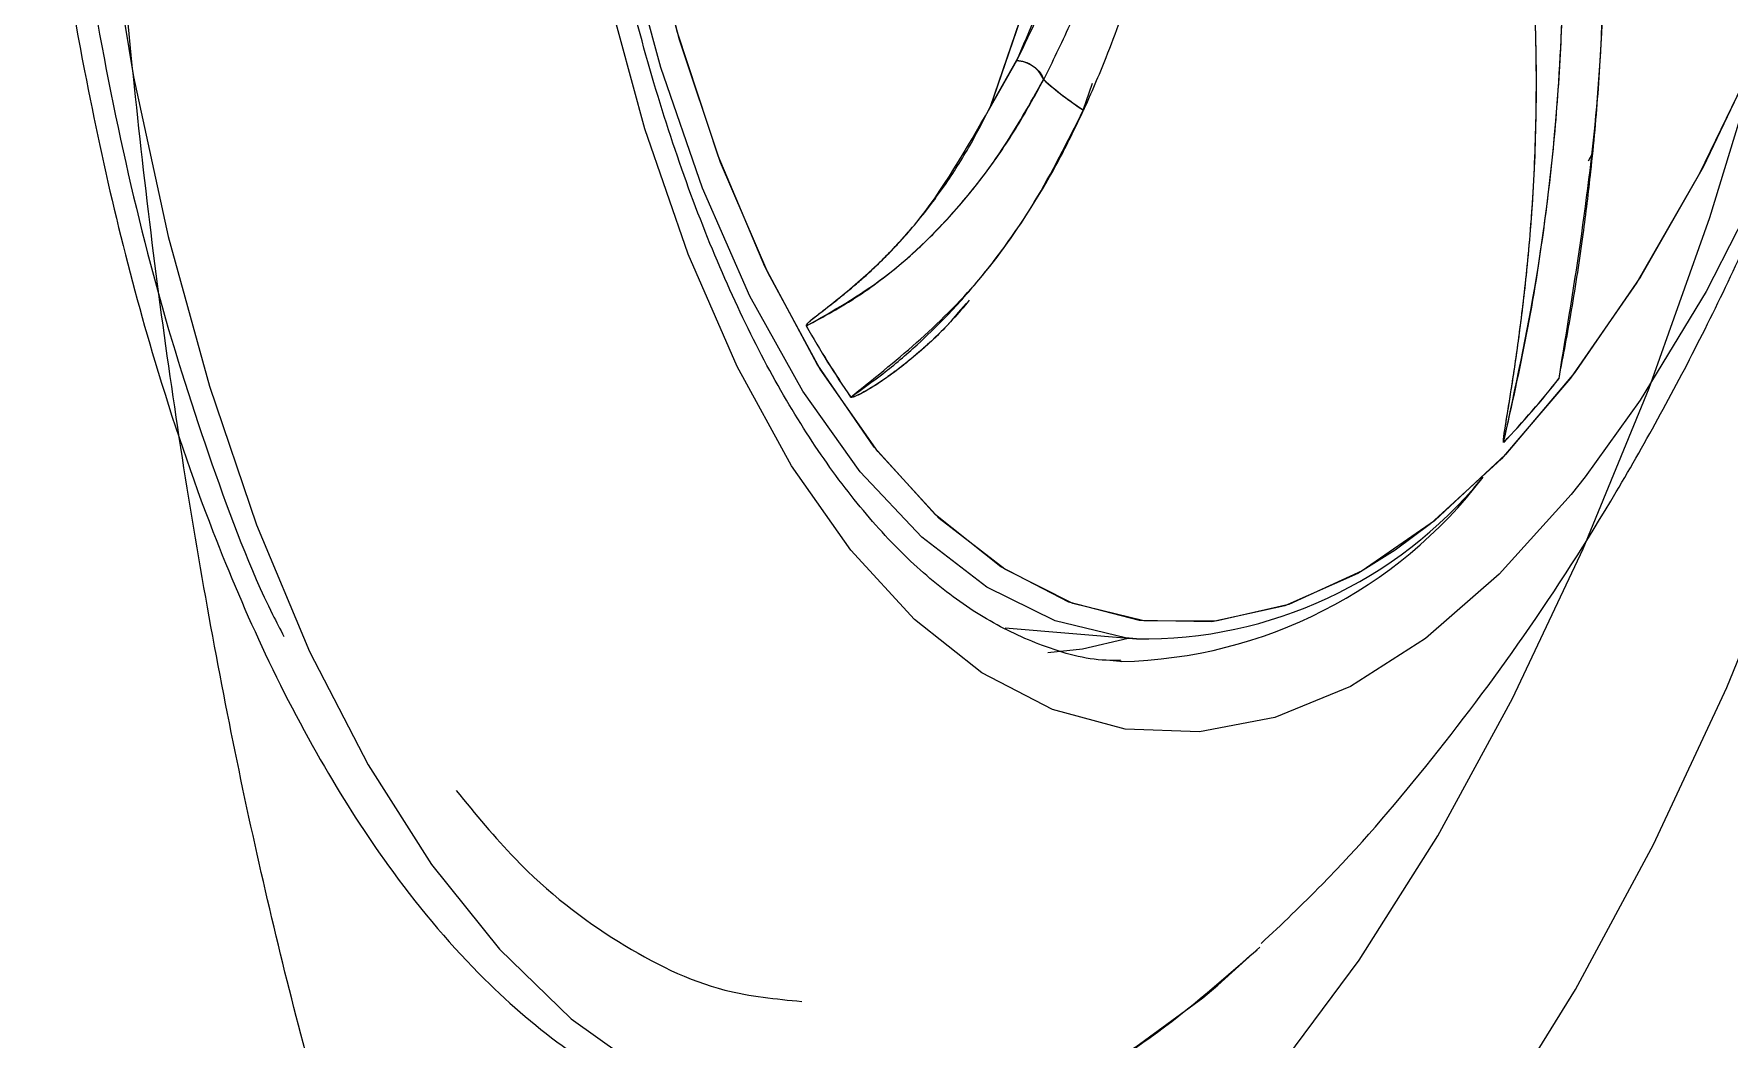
# Model space of a CAD drawing. Header units: inches. Extents: x -1 to 81, y -22 to 129.
# Drawn here: x 7.999 to 9.394, y 21.26 to 22.087 of the extents above; entities that cross this region are included whole.
import ezdxf

# ---------------------------------------------------------------- set-up
doc = ezdxf.new("R2010")
doc.units = ezdxf.units.IN
doc.header["$MEASUREMENT"] = 0
doc.layers.add('1', color=4, linetype='Continuous')

# ---------------------------------------------------------------- blocks, each defined once
blk = doc.blocks.new('2026 PACE')
at = {"color": 8, "linetype": 'Continuous', "lineweight": 25, "flags": 128}
for points in [[(9.4061, 21.5891), (9.3969, 21.59), (9.339, 21.604), (9.283, 21.6317), (9.2294, 21.6727), (9.1786, 21.7266), (9.1314, 21.7929), (9.088, 21.871), (9.049, 21.96), (9.0146, 22.0591), (8.9854, 22.1672), (8.9614, 22.2834), (8.9431, 22.4065), (8.9306, 22.5352), (8.9239, 22.6682), (8.9232, 22.8043), (8.9285, 22.9421), (8.9397, 23.0802), (8.9566, 23.2172), (8.9793, 23.3518)], [(9.4061, 21.5891), (9.3969, 21.59), (9.339, 21.604), (9.283, 21.6317), (9.2294, 21.6727), (9.1786, 21.7266), (9.1314, 21.7929), (9.088, 21.871), (9.049, 21.96), (9.0146, 22.0591), (8.9854, 22.1672), (8.9614, 22.2834), (8.9431, 22.4065), (8.9306, 22.5352), (8.9239, 22.6682), (8.9232, 22.8043), (8.9285, 22.9421), (8.9397, 23.0802), (8.9566, 23.2172), (8.9793, 23.3518)], [(8.5432, 23.1095), (8.5308, 22.9515), (8.5243, 22.7938), (8.5238, 22.6377), (8.5293, 22.4842), (8.5407, 22.3346), (8.5579, 22.19), (8.5809, 22.0515), (8.6094, 21.9202), (8.6432, 21.797), (8.6821, 21.6829), (8.7257, 21.5788), (8.7738, 21.4854), (8.826, 21.4035), (8.8818, 21.3337), (8.9409, 21.2765), (9.0028, 21.2324), (9.067, 21.2017), (9.1331, 21.1846), (9.2005, 21.1812), (9.2687, 21.1916), (9.3372, 21.2158), (9.4055, 21.2534), (9.4606, 21.2939)], [(9.7752, 21.7225), (9.7636, 21.7078), (9.7045, 21.6423), (9.6438, 21.5895), (9.582, 21.55), (9.5198, 21.5243), (9.4579, 21.5125), (9.3966, 21.5148), (9.3368, 21.5311), (9.2789, 21.5612), (9.2235, 21.605), (9.1711, 21.662), (9.1223, 21.7315), (9.0775, 21.8131), (9.0371, 21.9057), (9.0015, 22.0087), (8.9711, 22.1209), (8.9462, 22.2414), (8.927, 22.3689), (8.9137, 22.5022), (8.9063, 22.64), (8.9051, 22.781), (8.91, 22.9239), (8.9209, 23.0673)], [(9.6189, 21.6622), (9.5882, 21.643), (9.528, 21.6162), (9.4679, 21.6032), (9.4086, 21.6043), (9.3505, 21.6194), (9.2944, 21.6484), (9.2408, 21.6911), (9.1902, 21.7468), (9.1432, 21.8151), (9.1003, 21.8954), (9.0618, 21.9866), (9.0283, 22.088), (8.9999, 22.1985), (8.9771, 22.3169), (8.96, 22.442), (8.9489, 22.5726), (8.9438, 22.7073), (8.9448, 22.8447), (8.9519, 22.9834)], [(9.6516, 21.6866), (9.6513, 21.6863), (9.5917, 21.645), (9.5315, 21.6173), (9.4714, 21.6036), (9.412, 21.6038), (9.3538, 21.6182), (9.2976, 21.6464), (9.2438, 21.6882), (9.1931, 21.7433), (9.1458, 21.8109), (9.1026, 21.8904), (9.0639, 21.9811), (9.0301, 22.0819), (9.0014, 22.1919), (8.9783, 22.3099), (8.9609, 22.4346), (8.9494, 22.5649), (8.9439, 22.6994), (8.9446, 22.8367), (8.9513, 22.9754)]]:
    blk.add_lwpolyline(points, dxfattribs=at)
at = {"color": 8, "linetype": 'Continuous', "lineweight": 25}
blk.add_arc((9.3851, 21.9552), 0.3848, 271.2618, 322.7188, dxfattribs=at)
for points, knots in [([(9.3297, 22.0492), (9.337, 22.0639), (9.3539, 22.098), (9.3745, 22.1517), (9.392, 22.2071), (9.4053, 22.2579), (9.4164, 22.3095), (9.4252, 22.3602), (9.4342, 22.4263), (9.4411, 22.5049), (9.4443, 22.5726), (9.4444, 22.6066), (9.4444, 22.6103)], [0, 0, 0, 0, 0.1012676, 0.2347503, 0.3311961, 0.4215374, 0.514297, 0.6040318, 0.6808562, 0.8432353, 0.9829934, 1, 1, 1, 1]), ([(9.3076, 22.0648), (9.3198, 22.0902), (9.3438, 22.1403), (9.3686, 22.2177), (9.3862, 22.2885), (9.3982, 22.3513), (9.4084, 22.4222), (9.4157, 22.5026), (9.4192, 22.5656), (9.4194, 22.6001), (9.4194, 22.6037)], [0, 0, 0, 0, 0.178735, 0.352099, 0.465794, 0.578523, 0.690651, 0.834189, 0.982679, 1, 1, 1, 1])]:
    blk.add_open_spline(points, degree=3, knots=knots, dxfattribs=at)
at = {"layer": '1', "color": 4, "linetype": 'Continuous', "lineweight": 25}
for p, q in [((9.326, 22.1443), (9.2853, 22.0258)), ((9.2859, 22.027), (9.326, 22.1443)), ((9.2853, 22.0258), (9.3076, 22.0648)), ((9.2859, 22.027), (9.3074, 22.0648)), ((9.3623, 22.0241), (9.3699, 22.0463)), ((9.778, 21.9824), (9.7813, 21.9885)), ((9.298, 21.5982), (9.4061, 21.589)), ((9.298, 21.5982), (9.4061, 21.589))]:
    blk.add_line(p, q, dxfattribs=at)
at = {"layer": '1', "color": 3, "linetype": 'Continuous', "lineweight": 25, "flags": 128}
for points in [[(9.7001, 21.192), (9.7673, 21.3006), (9.8313, 21.42), (9.8917, 21.5492), (9.9482, 21.6877), (10.0004, 21.8344), (10.0481, 21.9884), (10.0908, 22.1488), (10.1283, 22.3145), (10.1604, 22.4846), (10.1869, 22.6579), (10.2076, 22.8333), (10.2223, 23.0097), (10.2311, 23.1861), (10.2338, 23.3612)], [(9.5219, 21.2339), (9.5892, 21.3247), (9.6539, 21.427), (9.7154, 21.5401), (9.7735, 21.6632), (9.8278, 21.7954), (9.8777, 21.9358), (9.9231, 22.0835), (9.9635, 22.2375), (9.9988, 22.3966), (10.0287, 22.5599), (10.0529, 22.7263), (10.0713, 22.8945), (10.0838, 23.0634), (10.0903, 23.2319), (10.0908, 23.3988)]]:
    blk.add_lwpolyline(points, dxfattribs=at)
at = {"layer": '1', "color": 4, "linetype": 'Continuous', "lineweight": 25, "flags": 128}
for points in [[(10.127, 23.3726), (10.132, 23.238), (10.131, 23.1005), (10.124, 22.9618), (10.1108, 22.8232), (10.0919, 22.6861), (10.0672, 22.552), (10.0371, 22.4222), (10.0019, 22.298), (9.9619, 22.1808), (9.9176, 22.0716), (9.8693, 21.9718), (9.8177, 21.8822), (9.7632, 21.8037), (9.7064, 21.7373), (9.6479, 21.6836), (9.6189, 21.6622)], [(9.9762, 24.1766), (9.9994, 24.1321), (10.0398, 24.0394), (10.0753, 23.9364), (10.1057, 23.8242), (10.1306, 23.7038), (10.1499, 23.5763), (10.1632, 23.443), (10.1705, 23.3051), (10.1717, 23.1641), (10.1669, 23.0212), (10.1559, 22.8779), (10.1391, 22.7355), (10.1164, 22.5953), (10.0882, 22.4588), (10.0547, 22.3272), (10.0162, 22.2019), (9.9731, 22.0839), (9.9258, 21.9746), (9.8748, 21.8748), (9.8206, 21.7856), (9.7752, 21.7225)], [(10.1245, 22.9698), (10.1118, 22.8312), (10.0931, 22.694), (10.0688, 22.5596), (10.039, 22.4295), (10.004, 22.305), (9.9643, 22.1873), (9.9202, 22.0777), (9.8722, 21.9772), (9.8208, 21.887), (9.7664, 21.8079), (9.7097, 21.7408), (9.6516, 21.6866)], [(9.3331, 21.5779), (9.3616, 21.5809), (9.3993, 21.5896)], [(9.3936, 21.5704), (9.3924, 21.5705), (9.3869, 21.5709)], [(9.4606, 21.2939), (9.4731, 21.3043), (9.5075, 21.3356)]]:
    blk.add_lwpolyline(points, dxfattribs=at)
at = {"layer": '1', "color": 4, "linetype": 'Continuous', "lineweight": 25}
for centre, radius, start, end in [((9.5083, 22.2487), 0.2679, 228.1501, 236.9955), ((9.5085, 22.2487), 0.2679, 228.1508, 236.9964), ((9.7916, 22.2158), 0.7538, 209.3353, 214.5741), ((9.7915, 22.2158), 0.7538, 209.3357, 214.5768), ((9.1405, 22.2874), 0.7813, 316.6003, 321.7162), ((9.1405, 22.2875), 0.7813, 316.6008, 321.7161), ((9.4112, 21.9498), 0.3608, 269.1823, 320.6366)]:
    blk.add_arc(centre, radius, start, end, dxfattribs=at)
at = {"layer": '1', "color": 3, "linetype": 'Continuous', "lineweight": 25}
blk.add_open_spline([(10.864, 23.1976), (10.8745, 23.1033), (10.882, 23.0083), (10.8909, 22.817), (10.8923, 22.7207), (10.8902, 22.5995), (10.8896, 22.5752), (10.8879, 22.5269), (10.8869, 22.5029), (10.8833, 22.4309), (10.8801, 22.3832), (10.8684, 22.2412), (10.8577, 22.1478), (10.8372, 22.0095), (10.8296, 21.9638), (10.8172, 21.8956), (10.8129, 21.8729), (10.8039, 21.8278), (10.7992, 21.8053), (10.7749, 21.6936), (10.753, 21.6073), (10.7046, 21.4405), (10.6781, 21.36), (10.6351, 21.2434), (10.6202, 21.2053), (10.5893, 21.1305), (10.5733, 21.0938), (10.5242, 20.9869), (10.49, 20.9197), (10.4188, 20.7933), (10.3818, 20.7341), (10.3245, 20.651), (10.3051, 20.6243), (10.2656, 20.5729), (10.2455, 20.5481), (10.1851, 20.4776), (10.1443, 20.4353), (10.0618, 20.3597), (10.0201, 20.3264), (9.957, 20.2832), (9.9359, 20.2699), (9.8935, 20.2455), (9.8721, 20.2345), (9.8083, 20.205), (9.7661, 20.1903), (9.6825, 20.1702), (9.6411, 20.1648), (9.5589, 20.1636), (9.5182, 20.1676), (9.4577, 20.1811), (9.4377, 20.1868), (9.3982, 20.2005), (9.3787, 20.2085), (9.321, 20.236), (9.2836, 20.259), (9.2105, 20.3141), (9.175, 20.3464), (9.1229, 20.4019), (9.1058, 20.4216), (9.0721, 20.4635), (9.0556, 20.4855), (9.0071, 20.5546), (8.9763, 20.6048), (8.9175, 20.7133), (8.8894, 20.7717), (8.8494, 20.8656), (8.8363, 20.898), (8.8173, 20.9482), (8.811, 20.9652), (8.7987, 20.9998), (8.7926, 21.0173), (8.7628, 21.106), (8.7407, 21.1799), (8.7, 21.3337), (8.6814, 21.4136), (8.6474, 21.5795), (8.6321, 21.6656), (8.6048, 21.8439), (8.5932, 21.9344), (8.5736, 22.1181), (8.5657, 22.2112), (8.5566, 22.3528), (8.554, 22.4004), (8.5497, 22.4962), (8.5481, 22.5444), (8.5446, 22.6899), (8.5442, 22.7862), (8.547, 22.9774), (8.5503, 23.0723), (8.5554, 23.1666)], degree=3, knots=[0, 0, 0, 0, 0.03125, 0.03125, 0.0625, 0.0625, 0.070312, 0.070312, 0.078125, 0.078125, 0.09375, 0.09375, 0.125, 0.125, 0.140625, 0.140625, 0.148437, 0.148437, 0.15625, 0.15625, 0.1875, 0.1875, 0.21875, 0.21875, 0.234375, 0.234375, 0.25, 0.25, 0.28125, 0.28125, 0.3125, 0.3125, 0.328125, 0.328125, 0.34375, 0.34375, 0.375, 0.375, 0.40625, 0.40625, 0.421875, 0.421875, 0.4375, 0.4375, 0.46875, 0.46875, 0.5, 0.5, 0.53125, 0.53125, 0.546875, 0.546875, 0.5625, 0.5625, 0.59375, 0.59375, 0.625, 0.625, 0.640625, 0.640625, 0.65625, 0.65625, 0.6875, 0.6875, 0.71875, 0.71875, 0.734375, 0.734375, 0.742187, 0.742187, 0.75, 0.75, 0.78125, 0.78125, 0.8125, 0.8125, 0.84375, 0.84375, 0.875, 0.875, 0.90625, 0.90625, 0.921875, 0.921875, 0.9375, 0.9375, 0.96875, 0.96875, 1, 1, 1, 1], dxfattribs=at)
at = {"layer": '1', "color": 4, "linetype": 'Continuous', "lineweight": 25}
for points, knots in [([(9.3929, 21.5715), (9.3889, 21.5714), (9.3672, 21.5711), (9.3306, 21.5816), (9.2831, 21.6033), (9.2389, 21.6348), (9.1965, 21.6753), (9.156, 21.7252), (9.1176, 21.7841), (9.0817, 21.8519), (9.0486, 21.9281), (9.0187, 22.0121), (8.9923, 22.1033), (8.9697, 22.2008), (8.951, 22.3036), (8.9366, 22.4105), (8.9264, 22.5196), (8.9206, 22.627), (8.9186, 22.726), (8.9195, 22.8139), (8.9226, 22.9112), (8.9277, 22.9805), (8.931, 23.0242)], [0, 0, 0, 0, 0.013989, 0.077487, 0.133752, 0.188187, 0.241658, 0.294747, 0.347764, 0.400828, 0.454016, 0.507327, 0.560717, 0.614108, 0.667377, 0.720322, 0.772565, 0.823244, 0.869708, 0.907553, 0.941732, 1, 1, 1, 1]), ([(8.5101, 22.9985), (8.5061, 22.9259), (8.4979, 22.7782), (8.5007, 22.5568), (8.5143, 22.3543), (8.5368, 22.1741), (8.5651, 22.0167), (8.6008, 21.868), (8.6446, 21.7317), (8.6795, 21.6391), (8.7014, 21.5971), (8.7046, 21.5911)], [0, 0, 0, 0, 0.134632, 0.2734391, 0.4161524, 0.527711, 0.6392823, 0.7532146, 0.86716, 0.9810923, 1, 1, 1, 1]), ([(9.461, 22.6176), (9.4611, 22.6165), (9.4632, 22.5712), (9.461, 22.4825), (9.4533, 22.3765), (9.4418, 22.2951), (9.4309, 22.2357), (9.4178, 22.1803), (9.4013, 22.1231), (9.3834, 22.0716), (9.3687, 22.0382), (9.3625, 22.024)], [0, 0, 0, 0, 0.004785, 0.20099, 0.403608, 0.498749, 0.596777, 0.701851, 0.788572, 0.910261, 1, 1, 1, 1]), ([(9.3074, 22.0648), (9.3182, 22.0894), (9.3395, 22.1384), (9.3487, 22.2229), (9.3411, 22.3107), (9.3194, 22.3683), (9.3087, 22.3969)], [0, 0, 0, 0, 0.251395, 0.498927, 0.750938, 1, 1, 1, 1]), ([(9.5086, 21.3384), (9.5255, 21.3544), (9.5739, 21.4003), (9.6462, 21.4847), (9.7273, 21.5922), (9.8032, 21.7108), (9.8738, 21.8402), (9.938, 21.9793), (9.9944, 22.126), (10.0385, 22.2603), (10.0605, 22.347), (10.0692, 22.3814)], [0, 0, 0, 0, 0.058904, 0.168455, 0.282536, 0.401931, 0.5267, 0.655603, 0.785871, 0.914858, 1, 1, 1, 1]), ([(8.503, 22.3242), (8.5066, 22.287), (8.5156, 22.1942), (8.5379, 22.0648), (8.5661, 21.933), (8.6006, 21.805), (8.6416, 21.6848), (8.6898, 21.5721), (8.7392, 21.4784), (8.799, 21.3872), (8.8644, 21.3106), (8.9224, 21.2612), (8.9622, 21.2346), (8.986, 21.2207), (9.0107, 21.2083), (9.0412, 21.1955), (9.0796, 21.1835), (9.1277, 21.1747), (9.1842, 21.1728), (9.2513, 21.1818), (9.3285, 21.2077), (9.4151, 21.2546), (9.4741, 21.3062), (9.5052, 21.3334)], [0, 0, 0, 0, 0.041204, 0.102769, 0.152834, 0.204235, 0.270517, 0.323012, 0.380447, 0.433935, 0.504345, 0.563278, 0.584155, 0.603569, 0.621515, 0.643273, 0.675802, 0.711165, 0.754029, 0.80438, 0.862191, 0.92742, 1, 1, 1, 1]), ([(9.7537, 21.8034), (9.7667, 21.8826), (9.7862, 22.0014), (9.7921, 22.1624), (9.7878, 22.2416), (9.7856, 22.2812)], [0, 0, 0, 0, 0.500023, 0.750063, 1, 1, 1, 1]), ([(9.7537, 21.8034), (9.7573, 21.8221), (9.7647, 21.8613), (9.7733, 21.9181), (9.7808, 21.9789), (9.7867, 22.0434), (9.7899, 22.1063), (9.7907, 22.1668), (9.7898, 22.2223), (9.7871, 22.2618), (9.7858, 22.2812)], [0, 0, 0, 0, 0.118993, 0.250178, 0.358061, 0.500219, 0.652149, 0.750149, 0.877365, 1, 1, 1, 1]), ([(9.7081, 21.7506), (9.7179, 21.7957), (9.7364, 21.8814), (9.7516, 22.0072), (9.7581, 22.1204), (9.756, 22.1909), (9.7551, 22.2238)], [0, 0, 0, 0, 0.292679, 0.556946, 0.792739, 1, 1, 1, 1]), ([(9.7081, 21.7506), (9.7147, 21.7801), (9.728, 21.8393), (9.7417, 21.9251), (9.751, 22.0071), (9.756, 22.0821), (9.7577, 22.1546), (9.7561, 22.2008), (9.7553, 22.2238)], [0, 0, 0, 0, 0.192208, 0.385631, 0.546717, 0.7087, 0.855465, 1, 1, 1, 1]), ([(9.7081, 21.7506), (9.7081, 21.7506), (9.7081, 21.7506), (9.708, 21.7506), (9.708, 21.7506), (9.708, 21.7506), (9.7079, 21.7507), (9.7079, 21.7508), (9.7079, 21.7512), (9.7079, 21.7521), (9.7083, 21.756), (9.7095, 21.7635), (9.7115, 21.7758), (9.714, 21.7913), (9.7171, 21.8112), (9.7206, 21.8359), (9.7241, 21.8633), (9.7275, 21.8937), (9.7306, 21.9278), (9.7341, 21.9798), (9.7357, 22.0417), (9.7343, 22.1055), (9.7319, 22.1421), (9.7309, 22.1575)], [0, 0, 0, 0, 0.000297, 0.000559, 0.000801, 0.001042, 0.001303, 0.001598, 0.002331, 0.004502, 0.007715, 0.031455, 0.060114, 0.099114, 0.147322, 0.208563, 0.282665, 0.350155, 0.433824, 0.533352, 0.73187, 0.88691, 1, 1, 1, 1]), ([(9.7081, 21.7506), (9.7081, 21.7506), (9.7081, 21.7506), (9.708, 21.7506), (9.708, 21.7506), (9.7079, 21.7507), (9.7079, 21.7508), (9.7079, 21.7513), (9.708, 21.7533), (9.7085, 21.7571), (9.7094, 21.7631), (9.7106, 21.7705), (9.7123, 21.781), (9.7146, 21.7952), (9.7174, 21.8135), (9.7205, 21.8351), (9.7238, 21.8606), (9.7271, 21.8897), (9.7301, 21.9222), (9.7335, 21.9703), (9.7355, 22.0297), (9.7347, 22.0961), (9.7322, 22.1368), (9.731, 22.1555)], [0, 0, 0, 0, 0.000435, 0.000807, 0.000988, 0.001175, 0.001595, 0.002741, 0.004407, 0.016867, 0.030653, 0.049102, 0.0722, 0.109563, 0.155292, 0.20928, 0.271399, 0.344963, 0.425301, 0.512248, 0.7001, 0.862329, 1, 1, 1, 1]), ([(9.3295, 22.0492), (9.3287, 22.0511), (9.3269, 22.0551), (9.3213, 22.0603), (9.3144, 22.0639), (9.3097, 22.0645), (9.3074, 22.0648)], [0, 0, 0, 0, 0.243747, 0.504295, 0.76245, 1, 1, 1, 1]), ([(9.3076, 22.0648), (9.3099, 22.0645), (9.3147, 22.0639), (9.3216, 22.0602), (9.3272, 22.055), (9.3289, 22.0511), (9.3297, 22.0492)], [0, 0, 0, 0, 0.24063, 0.5, 0.75937, 1, 1, 1, 1]), ([(9.1344, 21.8465), (9.1561, 21.8588), (9.1974, 21.8822), (9.2509, 21.9326), (9.2949, 21.9874), (9.3185, 22.0295), (9.3295, 22.0492)], [0, 0, 0, 0, 0.292679, 0.556946, 0.792739, 1, 1, 1, 1]), ([(9.1344, 21.8465), (9.1488, 21.8543), (9.1775, 21.8699), (9.2161, 21.8998), (9.2506, 21.9334), (9.2801, 21.9689), (9.3067, 22.0073), (9.3221, 22.0353), (9.3297, 22.0492)], [0, 0, 0, 0, 0.192198, 0.385617, 0.546699, 0.708685, 0.855456, 1, 1, 1, 1]), ([(9.1344, 21.8465), (9.1344, 21.8465), (9.1344, 21.8466), (9.1344, 21.8466), (9.1344, 21.8468), (9.1344, 21.8469), (9.1344, 21.847), (9.1345, 21.8472), (9.1347, 21.8476), (9.1351, 21.8482), (9.1373, 21.8506), (9.1414, 21.8538), (9.1471, 21.8583), (9.1533, 21.863), (9.1601, 21.8683), (9.1676, 21.8744), (9.1759, 21.8814), (9.1858, 21.8901), (9.197, 21.9007), (9.2093, 21.9135), (9.2269, 21.9332), (9.2474, 21.9599), (9.2687, 21.9934), (9.2804, 22.0163), (9.2859, 22.027)], [0, 0, 0, 0, 0.000327, 0.000612, 0.000878, 0.001153, 0.001462, 0.001822, 0.002741, 0.005497, 0.009572, 0.039492, 0.071703, 0.104654, 0.14232, 0.185185, 0.233181, 0.286232, 0.359053, 0.435893, 0.516641, 0.698131, 0.85897, 1, 1, 1, 1]), ([(9.1344, 21.8465), (9.1344, 21.8465), (9.1344, 21.8466), (9.1344, 21.8467), (9.1344, 21.8467), (9.1344, 21.8468), (9.1344, 21.847), (9.1345, 21.8472), (9.1347, 21.8476), (9.1357, 21.8491), (9.1401, 21.8528), (9.1567, 21.8657), (9.176, 21.8811), (9.2013, 21.9048), (9.2393, 21.9451), (9.266, 21.992), (9.2853, 22.0258)], [0, 0, 0, 0, 0.000476, 0.000684, 0.000883, 0.001085, 0.001298, 0.001793, 0.003187, 0.005233, 0.020505, 0.074269, 0.280942, 0.351854, 0.532447, 1, 1, 1, 1]), ([(9.1709, 21.788), (9.2073, 21.8171), (9.2618, 21.8608), (9.3234, 21.9466), (9.3494, 21.9982), (9.3623, 22.0241)], [0, 0, 0, 0, 0.499976, 0.75005, 1, 1, 1, 1]), ([(9.1709, 21.788), (9.1798, 21.7943), (9.1984, 21.8074), (9.2242, 21.8293), (9.2506, 21.8549), (9.2772, 21.8846), (9.3018, 21.9169), (9.3241, 21.9509), (9.3437, 21.9846), (9.3563, 22.011), (9.3625, 22.024)], [0, 0, 0, 0, 0.118976, 0.250214, 0.359061, 0.500276, 0.649712, 0.750182, 0.876728, 1, 1, 1, 1]), ([(9.2685, 21.8676), (9.2639, 21.8622), (9.2535, 21.8499), (9.2366, 21.8332), (9.2196, 21.8184), (9.2055, 21.8075), (9.1921, 21.7982), (9.1816, 21.7918), (9.1741, 21.7883), (9.1719, 21.7878), (9.1712, 21.7878), (9.171, 21.7879), (9.1709, 21.788), (9.1709, 21.788)], [0, 0, 0, 0, 0.154657, 0.356163, 0.540052, 0.680417, 0.778621, 0.935204, 0.980344, 0.993255, 0.997354, 0.998846, 1, 1, 1, 1]), ([(9.2658, 21.8651), (9.2601, 21.8583), (9.2465, 21.8419), (9.2262, 21.8237), (9.2076, 21.8089), (9.1924, 21.7983), (9.1812, 21.7915), (9.1738, 21.7882), (9.1718, 21.7877), (9.1712, 21.7878), (9.171, 21.7879), (9.171, 21.788), (9.1709, 21.788)], [0, 0, 0, 0, 0.200929, 0.480414, 0.650102, 0.778078, 0.939517, 0.981426, 0.993532, 0.997431, 0.99887, 1, 1, 1, 1]), ([(8.8462, 21.4643), (8.8622, 21.4449), (8.9044, 21.3936), (8.9784, 21.3371), (9.0577, 21.2978), (9.1094, 21.2929), (9.1306, 21.2908)], [0, 0, 0, 0, 0.187008, 0.493684, 0.791971, 1, 1, 1, 1])]:
    blk.add_open_spline(points, degree=3, knots=knots, dxfattribs=at)

msp = doc.modelspace()

# ---------------------------------------------------------------- block references
msp.add_blockref('2026 PACE', (-0.5, 0))

doc.saveas('drawing.dxf')
